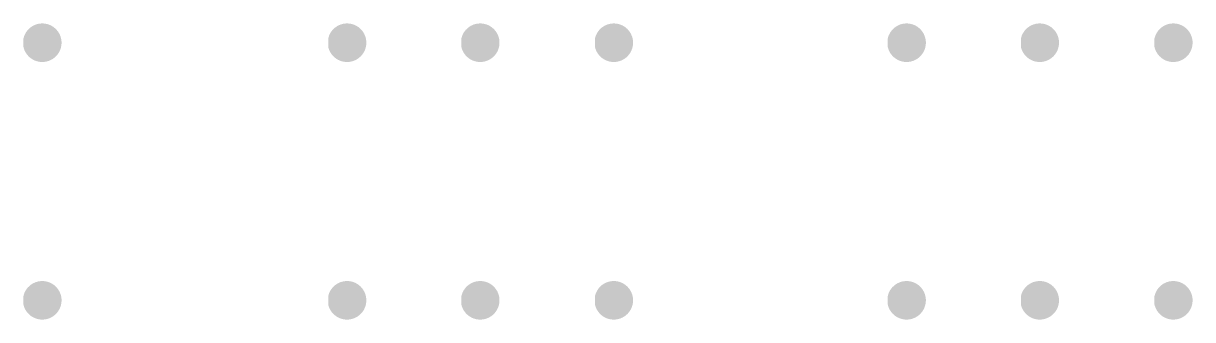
# Model space of a CAD drawing. Header units: inches. Extents: x 0 to 11487, y 0 to 10656.
# Drawn here: x 597.65 to 604.72, y 414.67 to 416.47 of the extents above; entities that cross this region are included whole.
import ezdxf

# ---------------------------------------------------------------- set-up
doc = ezdxf.new("R2010")
doc.units = ezdxf.units.IN
doc.header["$MEASUREMENT"] = 0
doc.layers.add('HATCH', color=7, linetype='Continuous')

msp = doc.modelspace()

# ---------------------------------------------------------------- hatches: boundary and pattern name
at = {"layer": 'HATCH'}
h = msp.add_hatch(dxfattribs=at)
h.set_pattern_fill('AR-CONC', color=256, scale=1e-05, angle=90)
h.set_pattern_definition([(140, (985.34638426, 4.401089167), (6.275213498e-06, 7.172601826e-05), [7.5e-06, -8.25e-05]), (85, (985.34638426, 4.40108917), (-7.521921337e-05, -1.3875133361e-05), [6e-06, -6.6e-05]), (190.45144446, (985.34638478, 4.401095144), (-6.8943999097e-05, 5.7850884673e-05), [6.3740192e-06, -7.01142112e-05]), (136.1842, (985.34636426, 4.40108917), (1.6551928079e-05, 0.000106724133067), [1.125e-05, -0.00012375]), (186.63563549, (985.34636564, 4.40109806), (-9.7411860077e-05, 9.3466194567e-05), [9.5610342e-06, -0.000105171376]), (81.18416399, (985.34636426, 4.40108917), (-9.7411860027e-05, 9.3466194505e-05), [9e-06, -9.90000001e-05]), (111, (985.34636926, 4.401099167), (4.02618890665e-05, 5.9690705212e-05), [7.5e-06, -8.25e-05]), (56, (985.34636926, 4.40109917), (-7.2515004505e-05, 2.4331533192e-05), [6e-06, -6.6e-05]), (161.45144474, (985.34637261, 4.40110414), (-3.2253115281e-05, 8.4022237673e-05), [6.374019e-06, -7.01142112e-05]), (127.5, (985.346384258, 4.401089167), (-3.32893853831e-05, 1.2159855317e-06), [0, -6.52e-05, 0, -6.7e-05, 0, -6.625e-05]), (97.5, (985.34638426, 4.401089167), (-3.94411711882e-05, 2.63069537442e-05), [0, -3.82e-05, 0, -6.37e-05, 0, -2.525e-05]), (57.5, (985.346384258, 4.401066867), (2.2554871734e-06, 5.33822436172e-05), [0, -2.5e-05, 0, -7.8e-05, 0, -0.0001035]), (47.5, (985.34638426, 4.401056867), (-1.00104982332e-05, 5.83186169342e-05), [0, -3.25e-05, 0, -5.18e-05, 0, -7.35e-05])])
h.paths.add_polyline_path([(597.645, 416.37283), (597.645, 416.32423, 0.1829373), (597.68971, 416.25472), (597.87047, 416.38368, 0.3272079), (597.75917, 416.46525, 0.3540366)])
h.paths.add_polyline_path([(597.68971, 416.25472, 0.1606919), (597.75917, 416.2318, 0.506923), (597.87047, 416.38368)])
h = msp.add_hatch(dxfattribs=at)
h.set_pattern_fill('AR-CONC', color=256, scale=1e-05, angle=90)
h.set_pattern_definition([(140, (987.18936963, 4.401089167), (6.275213498e-06, 7.172601826e-05), [7.5e-06, -8.25e-05]), (85, (987.18936963, 4.40108917), (-7.521921337e-05, -1.3875133361e-05), [6e-06, -6.6e-05]), (190.45144446, (987.18937015, 4.401095144), (-6.8943999097e-05, 5.7850884673e-05), [6.3740192e-06, -7.01142112e-05]), (136.1842, (987.18934963, 4.40108917), (1.6551928079e-05, 0.000106724133067), [1.125e-05, -0.00012375]), (186.63563549, (987.18935101, 4.40109806), (-9.7411860077e-05, 9.3466194567e-05), [9.5610342e-06, -0.000105171376]), (81.18416399, (987.18934963, 4.40108917), (-9.7411860027e-05, 9.3466194505e-05), [9e-06, -9.90000001e-05]), (111, (987.18935463, 4.401099167), (4.02618890665e-05, 5.9690705212e-05), [7.5e-06, -8.25e-05]), (56, (987.18935463, 4.40109917), (-7.2515004505e-05, 2.4331533192e-05), [6e-06, -6.6e-05]), (161.45144474, (987.18935798, 4.40110414), (-3.2253115281e-05, 8.4022237673e-05), [6.374019e-06, -7.01142112e-05]), (127.5, (987.189369628, 4.401089167), (-3.32893853831e-05, 1.2159855317e-06), [0, -6.52e-05, 0, -6.7e-05, 0, -6.625e-05]), (97.5, (987.189369628, 4.401089167), (-3.94411711882e-05, 2.63069537442e-05), [0, -3.82e-05, 0, -6.37e-05, 0, -2.525e-05]), (57.5, (987.189369628, 4.401066867), (2.2554871734e-06, 5.33822436172e-05), [0, -2.5e-05, 0, -7.8e-05, 0, -0.0001035]), (47.5, (987.18936963, 4.401056867), (-1.00104982332e-05, 5.83186169342e-05), [0, -3.25e-05, 0, -5.18e-05, 0, -7.35e-05])])
h.paths.add_polyline_path([(599.48799, 416.37283), (599.48799, 416.32423, 0.1829373), (599.5327, 416.25472), (599.71346, 416.38368, 0.3272079), (599.60215, 416.46525, 0.3540366)])
h.paths.add_polyline_path([(599.5327, 416.25472, 0.1606919), (599.60215, 416.2318, 0.506923), (599.71346, 416.38368)])
h = msp.add_hatch(dxfattribs=at)
h.set_pattern_fill('AR-CONC', color=256, scale=1e-05, angle=90)
h.set_pattern_definition([(140, (987.994509985, 4.401089167), (6.275213498e-06, 7.172601826e-05), [7.5e-06, -8.25e-05]), (85, (987.994509985, 4.40108917), (-7.521921337e-05, -1.3875133361e-05), [6e-06, -6.6e-05]), (190.45144446, (987.99451051, 4.401095144), (-6.8943999097e-05, 5.7850884673e-05), [6.3740192e-06, -7.01142112e-05]), (136.1842, (987.994489985, 4.40108917), (1.6551928079e-05, 0.000106724133067), [1.125e-05, -0.00012375]), (186.63563549, (987.99449136, 4.40109806), (-9.7411860077e-05, 9.3466194567e-05), [9.5610342e-06, -0.000105171376]), (81.18416399, (987.99448999, 4.40108917), (-9.7411860027e-05, 9.3466194505e-05), [9e-06, -9.90000001e-05]), (111, (987.994494985, 4.401099167), (4.02618890665e-05, 5.9690705212e-05), [7.5e-06, -8.25e-05]), (56, (987.994494985, 4.40109917), (-7.2515004505e-05, 2.4331533192e-05), [6e-06, -6.6e-05]), (161.45144474, (987.99449834, 4.40110414), (-3.2253115281e-05, 8.4022237673e-05), [6.374019e-06, -7.01142112e-05]), (127.5, (987.994509985, 4.401089167), (-3.32893853831e-05, 1.2159855317e-06), [0, -6.52e-05, 0, -6.7e-05, 0, -6.625e-05]), (97.5, (987.994509985, 4.401089167), (-3.94411711882e-05, 2.63069537442e-05), [0, -3.82e-05, 0, -6.37e-05, 0, -2.525e-05]), (57.5, (987.994509985, 4.401066867), (2.2554871734e-06, 5.33822436172e-05), [0, -2.5e-05, 0, -7.8e-05, 0, -0.0001035]), (47.5, (987.994509985, 4.401056867), (-1.00104982332e-05, 5.83186169342e-05), [0, -3.25e-05, 0, -5.18e-05, 0, -7.35e-05])])
h.paths.add_polyline_path([(600.29313, 416.37283), (600.29313, 416.32423, 0.1829373), (600.33784, 416.25472), (600.5186, 416.38368, 0.3272079), (600.40729, 416.46525, 0.3540366)])
h.paths.add_polyline_path([(600.33784, 416.25472, 0.1606919), (600.40729, 416.2318, 0.506923), (600.5186, 416.38368)])
h = msp.add_hatch(dxfattribs=at)
h.set_pattern_fill('AR-CONC', color=256, scale=1e-05, angle=90)
h.set_pattern_definition([(140, (988.802231683, 4.401089167), (6.275213498e-06, 7.172601826e-05), [7.5e-06, -8.25e-05]), (85, (988.80223168, 4.40108917), (-7.521921337e-05, -1.3875133361e-05), [6e-06, -6.6e-05]), (190.45144446, (988.802232206, 4.401095144), (-6.8943999097e-05, 5.7850884673e-05), [6.3740192e-06, -7.01142112e-05]), (136.1842, (988.80221168, 4.40108917), (1.6551928079e-05, 0.000106724133067), [1.125e-05, -0.00012375]), (186.63563549, (988.80221306, 4.40109806), (-9.7411860077e-05, 9.3466194567e-05), [9.5610342e-06, -0.000105171376]), (81.18416399, (988.80221168, 4.40108917), (-9.7411860027e-05, 9.3466194505e-05), [9e-06, -9.90000001e-05]), (111, (988.802216683, 4.401099167), (4.02618890665e-05, 5.9690705212e-05), [7.5e-06, -8.25e-05]), (56, (988.80221668, 4.40109917), (-7.2515004505e-05, 2.4331533192e-05), [6e-06, -6.6e-05]), (161.45144474, (988.80222004, 4.40110414), (-3.2253115281e-05, 8.4022237673e-05), [6.374019e-06, -7.01142112e-05]), (127.5, (988.802231683, 4.401089167), (-3.32893853831e-05, 1.2159855317e-06), [0, -6.52e-05, 0, -6.7e-05, 0, -6.625e-05]), (97.5, (988.802231683, 4.401089167), (-3.94411711882e-05, 2.63069537442e-05), [0, -3.82e-05, 0, -6.37e-05, 0, -2.525e-05]), (57.5, (988.802231683, 4.401066867), (2.2554871734e-06, 5.33822436172e-05), [0, -2.5e-05, 0, -7.8e-05, 0, -0.0001035]), (47.5, (988.802231683, 4.401056867), (-1.00104982332e-05, 5.83186169342e-05), [0, -3.25e-05, 0, -5.18e-05, 0, -7.35e-05])])
h.paths.add_polyline_path([(601.10085, 416.37283), (601.10085, 416.32423, 0.1829373), (601.14556, 416.25472), (601.32632, 416.38368, 0.3272079), (601.21501, 416.46525, 0.3540366)])
h.paths.add_polyline_path([(601.14556, 416.25472, 0.1606919), (601.21501, 416.2318, 0.506923), (601.32632, 416.38368)])
h = msp.add_hatch(dxfattribs=at)
h.set_pattern_fill('AR-CONC', color=256, scale=1e-05, angle=90)
h.set_pattern_definition([(140, (990.57269398, 4.401089167), (6.275213498e-06, 7.172601826e-05), [7.5e-06, -8.25e-05]), (85, (990.57269398, 4.40108917), (-7.521921337e-05, -1.3875133361e-05), [6e-06, -6.6e-05]), (190.45144446, (990.572694505, 4.401095144), (-6.8943999097e-05, 5.7850884673e-05), [6.3740192e-06, -7.01142112e-05]), (136.1842, (990.57267398, 4.40108917), (1.6551928079e-05, 0.000106724133067), [1.125e-05, -0.00012375]), (186.63563549, (990.57267536, 4.40109806), (-9.7411860077e-05, 9.3466194567e-05), [9.5610342e-06, -0.000105171376]), (81.18416399, (990.57267398, 4.40108917), (-9.7411860027e-05, 9.3466194505e-05), [9e-06, -9.90000001e-05]), (111, (990.57267898, 4.401099167), (4.02618890665e-05, 5.9690705212e-05), [7.5e-06, -8.25e-05]), (56, (990.57267898, 4.40109917), (-7.2515004505e-05, 2.4331533192e-05), [6e-06, -6.6e-05]), (161.45144474, (990.57268234, 4.40110414), (-3.2253115281e-05, 8.4022237673e-05), [6.374019e-06, -7.01142112e-05]), (127.5, (990.572693982, 4.401089167), (-3.32893853831e-05, 1.2159855317e-06), [0, -6.52e-05, 0, -6.7e-05, 0, -6.625e-05]), (97.5, (990.572693982, 4.401089167), (-3.94411711882e-05, 2.63069537442e-05), [0, -3.82e-05, 0, -6.37e-05, 0, -2.525e-05]), (57.5, (990.572693982, 4.401066867), (2.2554871734e-06, 5.33822436172e-05), [0, -2.5e-05, 0, -7.8e-05, 0, -0.0001035]), (47.5, (990.57269398, 4.401056867), (-1.00104982332e-05, 5.83186169342e-05), [0, -3.25e-05, 0, -5.18e-05, 0, -7.35e-05])])
h.paths.add_polyline_path([(602.87131, 416.37283), (602.87131, 416.32423, 0.1829373), (602.91602, 416.25472), (603.09678, 416.38368, 0.3272079), (602.98548, 416.46525, 0.3540366)])
h.paths.add_polyline_path([(602.91602, 416.25472, 0.1606919), (602.98548, 416.2318, 0.506923), (603.09678, 416.38368)])
h = msp.add_hatch(dxfattribs=at)
h.set_pattern_fill('AR-CONC', color=256, scale=1e-05, angle=90)
h.set_pattern_definition([(140, (991.37783434, 4.401089167), (6.275213498e-06, 7.172601826e-05), [7.5e-06, -8.25e-05]), (85, (991.37783434, 4.40108917), (-7.521921337e-05, -1.3875133361e-05), [6e-06, -6.6e-05]), (190.45144446, (991.37783486, 4.401095144), (-6.8943999097e-05, 5.7850884673e-05), [6.3740192e-06, -7.01142112e-05]), (136.1842, (991.37781434, 4.40108917), (1.6551928079e-05, 0.000106724133067), [1.125e-05, -0.00012375]), (186.63563549, (991.37781572, 4.40109806), (-9.7411860077e-05, 9.3466194567e-05), [9.5610342e-06, -0.000105171376]), (81.18416399, (991.37781434, 4.40108917), (-9.7411860027e-05, 9.3466194505e-05), [9e-06, -9.90000001e-05]), (111, (991.37781934, 4.401099167), (4.02618890665e-05, 5.9690705212e-05), [7.5e-06, -8.25e-05]), (56, (991.37781934, 4.40109917), (-7.2515004505e-05, 2.4331533192e-05), [6e-06, -6.6e-05]), (161.45144474, (991.377822694, 4.40110414), (-3.2253115281e-05, 8.4022237673e-05), [6.374019e-06, -7.01142112e-05]), (127.5, (991.37783434, 4.401089167), (-3.32893853831e-05, 1.2159855317e-06), [0, -6.52e-05, 0, -6.7e-05, 0, -6.625e-05]), (97.5, (991.37783434, 4.401089167), (-3.94411711882e-05, 2.63069537442e-05), [0, -3.82e-05, 0, -6.37e-05, 0, -2.525e-05]), (57.5, (991.37783434, 4.401066867), (2.2554871734e-06, 5.33822436172e-05), [0, -2.5e-05, 0, -7.8e-05, 0, -0.0001035]), (47.5, (991.37783434, 4.401056867), (-1.00104982332e-05, 5.83186169342e-05), [0, -3.25e-05, 0, -5.18e-05, 0, -7.35e-05])])
h.paths.add_polyline_path([(603.67645, 416.37283), (603.67645, 416.32423, 0.1829373), (603.72116, 416.25472), (603.90192, 416.38368, 0.3272079), (603.79062, 416.46525, 0.3540366)])
h.paths.add_polyline_path([(603.72116, 416.25472, 0.1606919), (603.79062, 416.2318, 0.506923), (603.90192, 416.38368)])
h = msp.add_hatch(dxfattribs=at)
h.set_pattern_fill('AR-CONC', color=256, scale=1e-05, angle=90)
h.set_pattern_definition([(140, (992.18555604, 4.401089167), (6.275213498e-06, 7.172601826e-05), [7.5e-06, -8.25e-05]), (85, (992.18555604, 4.40108917), (-7.521921337e-05, -1.3875133361e-05), [6e-06, -6.6e-05]), (190.45144446, (992.18555656, 4.401095144), (-6.8943999097e-05, 5.7850884673e-05), [6.3740192e-06, -7.01142112e-05]), (136.1842, (992.18553604, 4.40108917), (1.6551928079e-05, 0.000106724133067), [1.125e-05, -0.00012375]), (186.63563549, (992.18553742, 4.40109806), (-9.7411860077e-05, 9.3466194567e-05), [9.5610342e-06, -0.000105171376]), (81.18416399, (992.18553604, 4.40108917), (-9.7411860027e-05, 9.3466194505e-05), [9e-06, -9.90000001e-05]), (111, (992.18554104, 4.401099167), (4.02618890665e-05, 5.9690705212e-05), [7.5e-06, -8.25e-05]), (56, (992.18554104, 4.40109917), (-7.2515004505e-05, 2.4331533192e-05), [6e-06, -6.6e-05]), (161.45144474, (992.18554439, 4.40110414), (-3.2253115281e-05, 8.4022237673e-05), [6.374019e-06, -7.01142112e-05]), (127.5, (992.185556037, 4.401089167), (-3.32893853831e-05, 1.2159855317e-06), [0, -6.52e-05, 0, -6.7e-05, 0, -6.625e-05]), (97.5, (992.185556037, 4.401089167), (-3.94411711882e-05, 2.63069537442e-05), [0, -3.82e-05, 0, -6.37e-05, 0, -2.525e-05]), (57.5, (992.185556037, 4.401066867), (2.2554871734e-06, 5.33822436172e-05), [0, -2.5e-05, 0, -7.8e-05, 0, -0.0001035]), (47.5, (992.185556037, 4.401056867), (-1.00104982332e-05, 5.83186169342e-05), [0, -3.25e-05, 0, -5.18e-05, 0, -7.35e-05])])
h.paths.add_polyline_path([(604.48417, 416.37283), (604.48417, 416.32423, 0.1829373), (604.52888, 416.25472), (604.70964, 416.38368, 0.3272079), (604.59834, 416.46525, 0.3540366)])
h.paths.add_polyline_path([(604.52888, 416.25472, 0.1606919), (604.59834, 416.2318, 0.506923), (604.70964, 416.38368)])
h = msp.add_hatch(dxfattribs=at)
h.set_pattern_fill('AR-CONC', color=256, scale=1e-05, angle=90)
h.set_pattern_definition([(140, (985.34638426, 2.843882635), (6.275213498e-06, 7.172601826e-05), [7.5e-06, -8.25e-05]), (85, (985.34638426, 2.843882635), (-7.521921337e-05, -1.3875133361e-05), [6e-06, -6.6e-05]), (190.45144446, (985.34638478, 2.84388861), (-6.8943999097e-05, 5.7850884673e-05), [6.3740192e-06, -7.01142112e-05]), (136.1842, (985.34636426, 2.843882635), (1.6551928079e-05, 0.000106724133067), [1.125e-05, -0.00012375]), (186.63563549, (985.34636564, 2.84389153), (-9.7411860077e-05, 9.3466194567e-05), [9.5610342e-06, -0.000105171376]), (81.18416399, (985.34636426, 2.84388264), (-9.7411860027e-05, 9.3466194505e-05), [9e-06, -9.90000001e-05]), (111, (985.34636926, 2.843892635), (4.02618890665e-05, 5.9690705212e-05), [7.5e-06, -8.25e-05]), (56, (985.34636926, 2.843892635), (-7.2515004505e-05, 2.4331533192e-05), [6e-06, -6.6e-05]), (161.45144474, (985.34637261, 2.84389761), (-3.2253115281e-05, 8.4022237673e-05), [6.374019e-06, -7.01142112e-05]), (127.5, (985.346384258, 2.843882635), (-3.32893853831e-05, 1.2159855317e-06), [0, -6.52e-05, 0, -6.7e-05, 0, -6.625e-05]), (97.5, (985.34638426, 2.843882635), (-3.94411711882e-05, 2.63069537442e-05), [0, -3.82e-05, 0, -6.37e-05, 0, -2.525e-05]), (57.5, (985.346384258, 2.843860335), (2.2554871734e-06, 5.33822436172e-05), [0, -2.5e-05, 0, -7.8e-05, 0, -0.0001035]), (47.5, (985.34638426, 2.843850335), (-1.00104982332e-05, 5.83186169342e-05), [0, -3.25e-05, 0, -5.18e-05, 0, -7.35e-05])])
h.paths.add_polyline_path([(597.645, 414.81562), (597.645, 414.76702, 0.1829373), (597.68971, 414.69751), (597.87047, 414.82647, 0.3272079), (597.75917, 414.90804, 0.3540366)])
h.paths.add_polyline_path([(597.68971, 414.69751, 0.1606919), (597.75917, 414.6746, 0.506923), (597.87047, 414.82647)])
h = msp.add_hatch(dxfattribs=at)
h.set_pattern_fill('AR-CONC', color=256, scale=1e-05, angle=90)
h.set_pattern_definition([(140, (987.18936963, 2.843882635), (6.275213498e-06, 7.172601826e-05), [7.5e-06, -8.25e-05]), (85, (987.18936963, 2.843882635), (-7.521921337e-05, -1.3875133361e-05), [6e-06, -6.6e-05]), (190.45144446, (987.18937015, 2.84388861), (-6.8943999097e-05, 5.7850884673e-05), [6.3740192e-06, -7.01142112e-05]), (136.1842, (987.18934963, 2.843882635), (1.6551928079e-05, 0.000106724133067), [1.125e-05, -0.00012375]), (186.63563549, (987.18935101, 2.84389153), (-9.7411860077e-05, 9.3466194567e-05), [9.5610342e-06, -0.000105171376]), (81.18416399, (987.18934963, 2.84388264), (-9.7411860027e-05, 9.3466194505e-05), [9e-06, -9.90000001e-05]), (111, (987.18935463, 2.843892635), (4.02618890665e-05, 5.9690705212e-05), [7.5e-06, -8.25e-05]), (56, (987.18935463, 2.843892635), (-7.2515004505e-05, 2.4331533192e-05), [6e-06, -6.6e-05]), (161.45144474, (987.18935798, 2.84389761), (-3.2253115281e-05, 8.4022237673e-05), [6.374019e-06, -7.01142112e-05]), (127.5, (987.189369628, 2.843882635), (-3.32893853831e-05, 1.2159855317e-06), [0, -6.52e-05, 0, -6.7e-05, 0, -6.625e-05]), (97.5, (987.189369628, 2.843882635), (-3.94411711882e-05, 2.63069537442e-05), [0, -3.82e-05, 0, -6.37e-05, 0, -2.525e-05]), (57.5, (987.189369628, 2.843860335), (2.2554871734e-06, 5.33822436172e-05), [0, -2.5e-05, 0, -7.8e-05, 0, -0.0001035]), (47.5, (987.18936963, 2.843850335), (-1.00104982332e-05, 5.83186169342e-05), [0, -3.25e-05, 0, -5.18e-05, 0, -7.35e-05])])
h.paths.add_polyline_path([(599.48799, 414.81562), (599.48799, 414.76702, 0.1829373), (599.5327, 414.69751), (599.71346, 414.82647, 0.3272079), (599.60215, 414.90804, 0.3540366)])
h.paths.add_polyline_path([(599.5327, 414.69751, 0.1606919), (599.60215, 414.6746, 0.506923), (599.71346, 414.82647)])
h = msp.add_hatch(dxfattribs=at)
h.set_pattern_fill('AR-CONC', color=256, scale=1e-05, angle=90)
h.set_pattern_definition([(140, (987.994509985, 2.843882635), (6.275213498e-06, 7.172601826e-05), [7.5e-06, -8.25e-05]), (85, (987.994509985, 2.843882635), (-7.521921337e-05, -1.3875133361e-05), [6e-06, -6.6e-05]), (190.45144446, (987.99451051, 2.84388861), (-6.8943999097e-05, 5.7850884673e-05), [6.3740192e-06, -7.01142112e-05]), (136.1842, (987.994489985, 2.843882635), (1.6551928079e-05, 0.000106724133067), [1.125e-05, -0.00012375]), (186.63563549, (987.99449136, 2.84389153), (-9.7411860077e-05, 9.3466194567e-05), [9.5610342e-06, -0.000105171376]), (81.18416399, (987.99448999, 2.84388264), (-9.7411860027e-05, 9.3466194505e-05), [9e-06, -9.90000001e-05]), (111, (987.994494985, 2.843892635), (4.02618890665e-05, 5.9690705212e-05), [7.5e-06, -8.25e-05]), (56, (987.994494985, 2.843892635), (-7.2515004505e-05, 2.4331533192e-05), [6e-06, -6.6e-05]), (161.45144474, (987.99449834, 2.84389761), (-3.2253115281e-05, 8.4022237673e-05), [6.374019e-06, -7.01142112e-05]), (127.5, (987.994509985, 2.843882635), (-3.32893853831e-05, 1.2159855317e-06), [0, -6.52e-05, 0, -6.7e-05, 0, -6.625e-05]), (97.5, (987.994509985, 2.843882635), (-3.94411711882e-05, 2.63069537442e-05), [0, -3.82e-05, 0, -6.37e-05, 0, -2.525e-05]), (57.5, (987.994509985, 2.843860335), (2.2554871734e-06, 5.33822436172e-05), [0, -2.5e-05, 0, -7.8e-05, 0, -0.0001035]), (47.5, (987.994509985, 2.843850335), (-1.00104982332e-05, 5.83186169342e-05), [0, -3.25e-05, 0, -5.18e-05, 0, -7.35e-05])])
h.paths.add_polyline_path([(600.29313, 414.81562), (600.29313, 414.76702, 0.1829373), (600.33784, 414.69751), (600.5186, 414.82647, 0.3272079), (600.40729, 414.90804, 0.3540366)])
h.paths.add_polyline_path([(600.33784, 414.69751, 0.1606919), (600.40729, 414.6746, 0.506923), (600.5186, 414.82647)])
h = msp.add_hatch(dxfattribs=at)
h.set_pattern_fill('AR-CONC', color=256, scale=1e-05, angle=90)
h.set_pattern_definition([(140, (988.802231683, 2.843882635), (6.275213498e-06, 7.172601826e-05), [7.5e-06, -8.25e-05]), (85, (988.80223168, 2.843882635), (-7.521921337e-05, -1.3875133361e-05), [6e-06, -6.6e-05]), (190.45144446, (988.802232206, 2.84388861), (-6.8943999097e-05, 5.7850884673e-05), [6.3740192e-06, -7.01142112e-05]), (136.1842, (988.80221168, 2.843882635), (1.6551928079e-05, 0.000106724133067), [1.125e-05, -0.00012375]), (186.63563549, (988.80221306, 2.84389153), (-9.7411860077e-05, 9.3466194567e-05), [9.5610342e-06, -0.000105171376]), (81.18416399, (988.80221168, 2.84388264), (-9.7411860027e-05, 9.3466194505e-05), [9e-06, -9.90000001e-05]), (111, (988.802216683, 2.843892635), (4.02618890665e-05, 5.9690705212e-05), [7.5e-06, -8.25e-05]), (56, (988.80221668, 2.843892635), (-7.2515004505e-05, 2.4331533192e-05), [6e-06, -6.6e-05]), (161.45144474, (988.80222004, 2.84389761), (-3.2253115281e-05, 8.4022237673e-05), [6.374019e-06, -7.01142112e-05]), (127.5, (988.802231683, 2.843882635), (-3.32893853831e-05, 1.2159855317e-06), [0, -6.52e-05, 0, -6.7e-05, 0, -6.625e-05]), (97.5, (988.802231683, 2.843882635), (-3.94411711882e-05, 2.63069537442e-05), [0, -3.82e-05, 0, -6.37e-05, 0, -2.525e-05]), (57.5, (988.802231683, 2.843860335), (2.2554871734e-06, 5.33822436172e-05), [0, -2.5e-05, 0, -7.8e-05, 0, -0.0001035]), (47.5, (988.802231683, 2.843850335), (-1.00104982332e-05, 5.83186169342e-05), [0, -3.25e-05, 0, -5.18e-05, 0, -7.35e-05])])
h.paths.add_polyline_path([(601.10085, 414.81562), (601.10085, 414.76702, 0.1829373), (601.14556, 414.69751), (601.32632, 414.82647, 0.3272079), (601.21501, 414.90804, 0.3540366)])
h.paths.add_polyline_path([(601.14556, 414.69751, 0.1606919), (601.21501, 414.6746, 0.506923), (601.32632, 414.82647)])
h = msp.add_hatch(dxfattribs=at)
h.set_pattern_fill('AR-CONC', color=256, scale=1e-05, angle=90)
h.set_pattern_definition([(140, (990.57269398, 2.843882635), (6.275213498e-06, 7.172601826e-05), [7.5e-06, -8.25e-05]), (85, (990.57269398, 2.843882635), (-7.521921337e-05, -1.3875133361e-05), [6e-06, -6.6e-05]), (190.45144446, (990.572694505, 2.84388861), (-6.8943999097e-05, 5.7850884673e-05), [6.3740192e-06, -7.01142112e-05]), (136.1842, (990.57267398, 2.843882635), (1.6551928079e-05, 0.000106724133067), [1.125e-05, -0.00012375]), (186.63563549, (990.57267536, 2.84389153), (-9.7411860077e-05, 9.3466194567e-05), [9.5610342e-06, -0.000105171376]), (81.18416399, (990.57267398, 2.84388264), (-9.7411860027e-05, 9.3466194505e-05), [9e-06, -9.90000001e-05]), (111, (990.57267898, 2.843892635), (4.02618890665e-05, 5.9690705212e-05), [7.5e-06, -8.25e-05]), (56, (990.57267898, 2.843892635), (-7.2515004505e-05, 2.4331533192e-05), [6e-06, -6.6e-05]), (161.45144474, (990.57268234, 2.84389761), (-3.2253115281e-05, 8.4022237673e-05), [6.374019e-06, -7.01142112e-05]), (127.5, (990.572693982, 2.843882635), (-3.32893853831e-05, 1.2159855317e-06), [0, -6.52e-05, 0, -6.7e-05, 0, -6.625e-05]), (97.5, (990.572693982, 2.843882635), (-3.94411711882e-05, 2.63069537442e-05), [0, -3.82e-05, 0, -6.37e-05, 0, -2.525e-05]), (57.5, (990.572693982, 2.843860335), (2.2554871734e-06, 5.33822436172e-05), [0, -2.5e-05, 0, -7.8e-05, 0, -0.0001035]), (47.5, (990.57269398, 2.843850335), (-1.00104982332e-05, 5.83186169342e-05), [0, -3.25e-05, 0, -5.18e-05, 0, -7.35e-05])])
h.paths.add_polyline_path([(602.87131, 414.81562), (602.87131, 414.76702, 0.1829373), (602.91602, 414.69751), (603.09678, 414.82647, 0.3272079), (602.98548, 414.90804, 0.3540366)])
h.paths.add_polyline_path([(602.91602, 414.69751, 0.1606919), (602.98548, 414.6746, 0.506923), (603.09678, 414.82647)])
h = msp.add_hatch(dxfattribs=at)
h.set_pattern_fill('AR-CONC', color=256, scale=1e-05, angle=90)
h.set_pattern_definition([(140, (991.37783434, 2.843882635), (6.275213498e-06, 7.172601826e-05), [7.5e-06, -8.25e-05]), (85, (991.37783434, 2.843882635), (-7.521921337e-05, -1.3875133361e-05), [6e-06, -6.6e-05]), (190.45144446, (991.37783486, 2.84388861), (-6.8943999097e-05, 5.7850884673e-05), [6.3740192e-06, -7.01142112e-05]), (136.1842, (991.37781434, 2.843882635), (1.6551928079e-05, 0.000106724133067), [1.125e-05, -0.00012375]), (186.63563549, (991.37781572, 2.84389153), (-9.7411860077e-05, 9.3466194567e-05), [9.5610342e-06, -0.000105171376]), (81.18416399, (991.37781434, 2.84388264), (-9.7411860027e-05, 9.3466194505e-05), [9e-06, -9.90000001e-05]), (111, (991.37781934, 2.843892635), (4.02618890665e-05, 5.9690705212e-05), [7.5e-06, -8.25e-05]), (56, (991.37781934, 2.843892635), (-7.2515004505e-05, 2.4331533192e-05), [6e-06, -6.6e-05]), (161.45144474, (991.377822694, 2.84389761), (-3.2253115281e-05, 8.4022237673e-05), [6.374019e-06, -7.01142112e-05]), (127.5, (991.37783434, 2.843882635), (-3.32893853831e-05, 1.2159855317e-06), [0, -6.52e-05, 0, -6.7e-05, 0, -6.625e-05]), (97.5, (991.37783434, 2.843882635), (-3.94411711882e-05, 2.63069537442e-05), [0, -3.82e-05, 0, -6.37e-05, 0, -2.525e-05]), (57.5, (991.37783434, 2.843860335), (2.2554871734e-06, 5.33822436172e-05), [0, -2.5e-05, 0, -7.8e-05, 0, -0.0001035]), (47.5, (991.37783434, 2.843850335), (-1.00104982332e-05, 5.83186169342e-05), [0, -3.25e-05, 0, -5.18e-05, 0, -7.35e-05])])
h.paths.add_polyline_path([(603.67645, 414.81562), (603.67645, 414.76702, 0.1829373), (603.72116, 414.69751), (603.90192, 414.82647, 0.3272079), (603.79062, 414.90804, 0.3540366)])
h.paths.add_polyline_path([(603.72116, 414.69751, 0.1606919), (603.79062, 414.6746, 0.506923), (603.90192, 414.82647)])
h = msp.add_hatch(dxfattribs=at)
h.set_pattern_fill('AR-CONC', color=256, scale=1e-05, angle=90)
h.set_pattern_definition([(140, (992.18555604, 2.843882635), (6.275213498e-06, 7.172601826e-05), [7.5e-06, -8.25e-05]), (85, (992.18555604, 2.843882635), (-7.521921337e-05, -1.3875133361e-05), [6e-06, -6.6e-05]), (190.45144446, (992.18555656, 2.84388861), (-6.8943999097e-05, 5.7850884673e-05), [6.3740192e-06, -7.01142112e-05]), (136.1842, (992.18553604, 2.843882635), (1.6551928079e-05, 0.000106724133067), [1.125e-05, -0.00012375]), (186.63563549, (992.18553742, 2.84389153), (-9.7411860077e-05, 9.3466194567e-05), [9.5610342e-06, -0.000105171376]), (81.18416399, (992.18553604, 2.84388264), (-9.7411860027e-05, 9.3466194505e-05), [9e-06, -9.90000001e-05]), (111, (992.18554104, 2.843892635), (4.02618890665e-05, 5.9690705212e-05), [7.5e-06, -8.25e-05]), (56, (992.18554104, 2.843892635), (-7.2515004505e-05, 2.4331533192e-05), [6e-06, -6.6e-05]), (161.45144474, (992.18554439, 2.84389761), (-3.2253115281e-05, 8.4022237673e-05), [6.374019e-06, -7.01142112e-05]), (127.5, (992.185556037, 2.843882635), (-3.32893853831e-05, 1.2159855317e-06), [0, -6.52e-05, 0, -6.7e-05, 0, -6.625e-05]), (97.5, (992.185556037, 2.843882635), (-3.94411711882e-05, 2.63069537442e-05), [0, -3.82e-05, 0, -6.37e-05, 0, -2.525e-05]), (57.5, (992.185556037, 2.843860335), (2.2554871734e-06, 5.33822436172e-05), [0, -2.5e-05, 0, -7.8e-05, 0, -0.0001035]), (47.5, (992.185556037, 2.843850335), (-1.00104982332e-05, 5.83186169342e-05), [0, -3.25e-05, 0, -5.18e-05, 0, -7.35e-05])])
h.paths.add_polyline_path([(604.48417, 414.81562), (604.48417, 414.76702, 0.1829373), (604.52888, 414.69751), (604.70964, 414.82647, 0.3272079), (604.59834, 414.90804, 0.3540366)])
h.paths.add_polyline_path([(604.52888, 414.69751, 0.1606919), (604.59834, 414.6746, 0.506923), (604.70964, 414.82647)])

doc.saveas('drawing.dxf')
